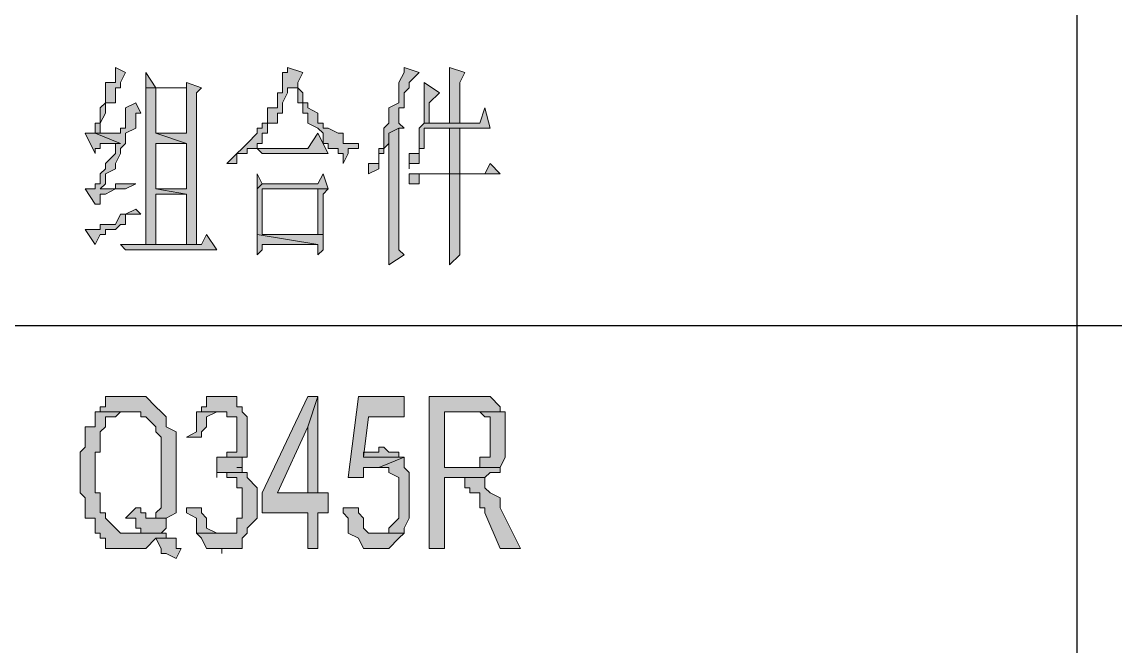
# Model space of a CAD drawing. Header units: millimetres. Extents: x 20 to 821, y 1 to 1134.
# Drawn here: x 677.79 to 716.67, y 212.67 to 234.86 of the extents above; entities that cross this region are included whole.
import ezdxf

# ---------------------------------------------------------------- set-up
doc = ezdxf.new("R2010")
doc.units = ezdxf.units.MM
doc.layers.add('1', color=7, linetype='Continuous')

msp = doc.modelspace()

# ---------------------------------------------------------------- hatches: boundary and pattern name
h = msp.add_hatch(color=0)
h.dxf.hatch_style = 2
h.paths.add_polyline_path([(681.12, 233.241732), (681.12, 232.701732), (680.76, 232.701732), (680.76, 231.981732), (680.58, 231.801732), (680.58, 231.261732), (680.4, 231.261732), (680.4, 230.901732), (680.04, 230.901732), (680.4, 230.181732), (680.4, 230.361732), (680.58, 230.361732), (680.58, 230.541732), (680.76, 230.541732), (681.3, 230.541732), (680.4, 230.901732), (680.58, 230.901732), (680.58, 231.081732), (680.58, 231.261732), (680.76, 231.621732), (680.76, 231.981732), (681.12, 231.981732), (681.12, 232.521732), (681.3, 232.521732), (681.3, 232.701732), (681.48, 233.061732)])
h = msp.add_hatch(color=0)
h.dxf.hatch_style = 2
h.paths.add_polyline_path([(682.2, 233.061732), (682.2, 232.521732), (682.56, 232.521732)])
h = msp.add_hatch(color=0)
h.dxf.hatch_style = 2
h.paths.add_polyline_path([(687.24, 233.241732), (687.24, 233.061732), (687.06, 233.061732), (687.06, 232.341732), (686.88, 232.341732), (686.88, 231.801732), (686.52, 231.801732), (686.52, 231.261732), (686.34, 231.261732), (686.34, 231.081732), (686.16, 231.081732), (686.16, 230.901732), (685.8, 230.541732), (685.62, 230.361732), (685.44, 230.181732), (685.08, 229.821732), (685.44, 229.821732), (685.44, 230.181732), (685.8, 230.181732), (685.8, 230.361732), (686.16, 230.361732), (686.16, 230.541732), (686.34, 230.541732), (686.34, 230.901732), (686.52, 230.901732), (686.52, 231.081732), (686.52, 231.261732), (686.88, 231.261732), (686.88, 231.621732), (687.06, 231.621732), (687.06, 231.981732), (687.24, 232.341732), (687.24, 232.521732), (687.6, 232.521732), (687.6, 232.701732), (687.78, 233.061732)])
h = msp.add_hatch(color=0)
h.dxf.hatch_style = 2
h.paths.add_polyline_path([(691.38, 233.241732), (691.38, 233.061732), (691.2, 232.701732), (691.2, 231.981732), (690.84, 231.801732), (690.84, 231.261732), (690.66, 231.081732), (690.66, 230.361732), (690.48, 230.361732), (690.48, 229.821732), (690.12, 229.821732), (690.12, 229.641732), (690.12, 229.461732), (690.48, 229.641732), (690.48, 230.181732), (690.66, 230.181732), (690.66, 230.361732), (690.84, 230.541732), (690.84, 230.901732), (691.2, 231.081732), (691.38, 231.081732), (691.2, 231.261732), (691.2, 231.801732), (691.38, 231.801732), (691.38, 232.341732), (691.56, 232.521732), (691.56, 232.701732), (691.92, 233.061732)])
h = msp.add_hatch(color=0)
h.dxf.hatch_style = 2
h.paths.add_polyline_path([(693, 233.241732), (693, 231.261732), (693.36, 231.261732), (693.36, 232.701732), (693.54, 233.061732)])
h = msp.add_hatch(color=0)
h.dxf.hatch_style = 2
h.paths.add_polyline_path([(683.64, 232.701732), (683.64, 232.521732), (682.56, 232.521732), (682.2, 232.521732), (683.64, 232.521732), (683.64, 230.901732), (682.56, 230.901732), (683.64, 230.541732), (683.64, 228.921732), (682.56, 228.921732), (683.64, 228.741732), (683.64, 226.941732), (682.56, 226.941732), (682.2, 226.941732), (684, 226.941732), (684, 232.341732), (684.18, 232.521732)])
h = msp.add_hatch(color=0)
h.dxf.hatch_style = 2
h.paths.add_polyline_path([(682.2, 232.521732), (682.2, 226.941732), (682.56, 226.941732), (682.56, 228.741732), (683.64, 228.741732), (682.56, 228.921732), (682.56, 230.541732), (683.64, 230.541732), (682.56, 230.901732), (682.56, 232.521732), (683.64, 232.521732)])
h = msp.add_hatch(color=0)
h.dxf.hatch_style = 2
h.paths.add_polyline_path([(687.6, 232.701732), (687.6, 231.981732), (687.78, 231.981732), (687.78, 231.621732), (687.96, 231.621732), (687.96, 231.261732), (688.32, 231.081732), (688.5, 230.901732), (688.5, 230.541732), (688.68, 230.541732), (688.68, 230.361732), (689.04, 230.361732), (689.04, 230.181732), (689.22, 230.181732), (689.22, 229.821732), (689.4, 230.181732), (689.4, 230.361732), (689.76, 230.361732), (689.76, 230.541732), (689.4, 230.541732), (689.22, 230.541732), (689.22, 230.901732), (689.04, 230.901732), (688.68, 231.081732), (688.5, 231.081732), (688.5, 231.261732), (688.32, 231.261732), (688.32, 231.621732), (687.96, 231.801732), (687.96, 231.981732), (687.78, 231.981732), (687.78, 232.341732), (687.6, 232.521732)])
h = msp.add_hatch(color=0)
h.dxf.hatch_style = 2
h.paths.add_polyline_path([(692.1, 232.701732), (692.1, 231.261732), (692.28, 231.261732), (692.28, 231.981732), (692.64, 232.341732)])
h = msp.add_hatch(color=0)
h.dxf.hatch_style = 2
h.paths.add_polyline_path([(681.84, 231.981732), (681.48, 231.801732), (681.48, 231.081732), (681.3, 231.081732), (681.3, 230.901732), (680.4, 230.901732), (681.3, 230.541732), (681.12, 230.541732), (681.12, 230.361732), (681.12, 230.181732), (680.76, 229.821732), (680.76, 229.641732), (680.58, 229.461732), (680.58, 229.101732), (680.4, 229.101732), (680.4, 228.921732), (680.04, 228.921732), (680.4, 228.381732), (680.58, 228.381732), (680.58, 228.741732), (680.76, 228.741732), (681.12, 228.921732), (681.3, 228.921732), (680.58, 228.921732), (680.76, 229.101732), (680.76, 229.461732), (681.12, 229.641732), (681.12, 229.821732), (681.3, 230.181732), (681.3, 230.361732), (681.48, 230.541732), (681.48, 230.901732), (681.84, 231.081732), (681.84, 231.621732), (682.02, 231.621732)])
h = msp.add_hatch(color=0)
h.dxf.hatch_style = 2
h.paths.add_polyline_path([(694.26, 231.801732), (694.08, 231.261732), (692.1, 231.261732), (691.92, 231.081732), (691.92, 230.181732), (691.56, 230.181732), (691.56, 229.641732), (691.56, 229.821732), (691.92, 229.821732), (691.92, 230.181732), (691.92, 230.361732), (692.1, 230.361732), (692.1, 231.081732), (692.28, 231.081732), (694.44, 231.081732)])
h = msp.add_hatch(color=0)
h.dxf.hatch_style = 2
h.paths.add_polyline_path([(691.2, 231.081732), (690.84, 230.901732), (690.84, 226.221732), (691.38, 226.581732), (691.2, 226.761732)])
h = msp.add_hatch(color=0)
h.dxf.hatch_style = 2
h.paths.add_polyline_path([(693, 229.461732), (693.36, 229.461732), (693.36, 231.081732), (693, 231.081732)])
h = msp.add_hatch(color=0)
h.dxf.hatch_style = 2
h.paths.add_polyline_path([(688.32, 230.901732), (687.96, 230.361732), (686.16, 230.361732), (686.34, 230.181732), (688.68, 230.181732)])
h = msp.add_hatch(color=0)
h.dxf.hatch_style = 2
h.paths.add_polyline_path([(694.44, 229.821732), (694.26, 229.461732), (691.56, 229.461732), (691.56, 229.101732), (691.92, 229.101732), (691.92, 229.461732), (694.8, 229.461732)])
h = msp.add_hatch(color=0)
h.dxf.hatch_style = 2
h.paths.add_polyline_path([(686.16, 229.461732), (686.16, 228.921732), (686.34, 229.101732)])
h = msp.add_hatch(color=0)
h.dxf.hatch_style = 2
h.paths.add_polyline_path([(688.5, 229.461732), (688.32, 229.101732), (686.34, 229.101732), (686.16, 228.921732), (686.16, 227.301732), (688.32, 226.941732), (688.32, 226.581732), (688.5, 226.761732), (688.5, 227.301732), (686.34, 227.301732), (686.34, 228.921732), (688.32, 228.921732), (688.68, 228.921732)])
h = msp.add_hatch(color=0)
h.dxf.hatch_style = 2
h.paths.add_polyline_path([(693.36, 229.461732), (693, 229.461732), (693, 229.101732), (693, 226.221732), (693.36, 226.581732), (693.36, 226.941732)])
h = msp.add_hatch(color=0)
h.dxf.hatch_style = 2
h.paths.add_polyline_path([(681.84, 229.101732), (681.12, 229.101732), (681.12, 228.921732), (680.58, 228.921732), (681.3, 228.921732), (681.48, 228.921732)])
h = msp.add_hatch(color=0)
h.dxf.hatch_style = 2
h.paths.add_polyline_path([(688.68, 228.921732), (688.32, 228.921732), (688.32, 227.301732), (686.34, 227.301732), (688.5, 227.301732), (688.5, 228.741732)])
h = msp.add_hatch(color=0)
h.dxf.hatch_style = 2
h.paths.add_polyline_path([(681.84, 228.201732), (681.48, 228.021732), (681.3, 228.021732), (681.12, 227.661732), (680.58, 227.661732), (680.58, 227.481732), (680.04, 227.481732), (680.4, 226.941732), (680.58, 227.301732), (680.76, 227.301732), (680.76, 227.481732), (681.12, 227.481732), (681.3, 227.661732), (681.48, 227.661732), (681.48, 228.021732), (682.02, 228.021732)])
h = msp.add_hatch(color=0)
h.dxf.hatch_style = 2
h.paths.add_polyline_path([(684.36, 227.301732), (684.18, 226.941732), (681.3, 226.941732), (681.48, 226.761732), (684.72, 226.761732)])
h = msp.add_hatch(color=0)
h.dxf.hatch_style = 2
h.paths.add_polyline_path([(686.16, 227.301732), (686.16, 226.581732), (686.34, 226.761732), (686.34, 226.941732), (688.32, 226.941732)])
h = msp.add_hatch(color=0)
h.dxf.hatch_style = 2
h.paths.add_polyline_path([(681.48, 221.541732), (680.76, 221.541732), (680.76, 221.181732), (680.58, 221.181732), (680.58, 221.001732), (682.02, 221.001732), (682.02, 220.821732), (682.2, 220.821732), (682.56, 220.461732), (682.56, 220.281732), (682.74, 220.101732), (682.74, 217.581732), (682.56, 217.401732), (682.56, 217.221732), (682.92, 217.221732), (683.28, 217.401732), (683.28, 220.281732), (682.92, 220.461732), (682.92, 220.821732), (682.74, 221.001732), (682.56, 221.181732), (682.2, 221.541732)])
h = msp.add_hatch(color=0)
h.dxf.hatch_style = 2
h.paths.add_polyline_path([(684.9, 221.541732), (684.36, 221.541732), (684.36, 221.181732), (684.18, 221.181732), (684.18, 221.001732), (685.08, 221.001732), (685.08, 220.821732), (685.44, 220.821732), (685.44, 220.461732), (685.44, 219.561732), (685.08, 219.561732), (685.08, 219.381732), (684.9, 219.381732), (684.72, 219.381732), (685.62, 219.381732), (685.8, 219.381732), (685.8, 219.561732), (685.8, 220.821732), (685.62, 221.001732), (685.62, 221.181732), (685.44, 221.181732), (685.44, 221.541732), (685.08, 221.541732)])
h = msp.add_hatch(color=0)
h.dxf.hatch_style = 2
h.paths.add_polyline_path([(688.32, 221.541732), (687.96, 221.541732), (686.34, 218.121732), (686.34, 217.401732), (687.96, 217.401732), (687.96, 216.141732), (688.32, 216.141732), (688.32, 217.401732), (688.68, 217.401732), (688.68, 218.121732), (688.32, 218.121732), (686.88, 218.121732), (687.96, 220.461732)])
h = msp.add_hatch(color=0)
h.dxf.hatch_style = 2
h.paths.add_polyline_path([(688.32, 221.541732), (687.96, 220.461732), (687.96, 218.121732), (686.88, 218.121732), (688.32, 218.121732)])
h = msp.add_hatch(color=0)
h.dxf.hatch_style = 2
h.paths.add_polyline_path([(691.38, 221.541732), (689.76, 221.541732), (689.4, 218.661732), (689.94, 218.661732), (689.94, 218.841732), (689.94, 219.021732), (690.12, 219.021732), (690.48, 219.021732), (691.38, 219.381732), (689.94, 219.381732), (690.12, 220.821732), (691.38, 220.821732)])
h = msp.add_hatch(color=0)
h.dxf.hatch_style = 2
h.paths.add_polyline_path([(693.72, 221.541732), (692.28, 221.541732), (692.28, 216.141732), (692.82, 216.141732), (692.82, 218.661732), (694.26, 218.661732), (694.44, 218.841732), (694.8, 218.841732), (694.8, 219.021732), (692.82, 219.021732), (692.82, 221.001732), (694.8, 221.001732), (694.8, 221.181732), (694.44, 221.541732), (694.26, 221.541732)])
h = msp.add_hatch(color=0)
h.dxf.hatch_style = 2
h.paths.add_polyline_path([(680.58, 221.001732), (680.4, 221.001732), (680.4, 220.821732), (680.4, 220.461732), (680.04, 220.461732), (680.04, 219.741732), (679.86, 219.561732), (679.86, 218.121732), (680.04, 217.941732), (680.04, 217.581732), (680.04, 217.401732), (680.04, 217.221732), (680.4, 217.221732), (680.4, 216.681732), (680.58, 216.681732), (680.58, 216.501732), (680.76, 216.501732), (680.76, 216.141732), (681.12, 216.141732), (682.2, 216.141732), (682.56, 216.501732), (683.28, 216.501732), (682.92, 216.501732), (682.92, 216.681732), (681.48, 216.681732), (681.3, 216.681732), (681.12, 216.861732), (680.76, 217.221732), (680.76, 217.401732), (680.58, 217.401732), (680.58, 218.121732), (680.4, 218.121732), (680.4, 219.561732), (680.58, 219.561732), (680.58, 220.281732), (680.76, 220.461732), (680.76, 220.821732), (681.12, 220.821732), (681.3, 221.001732), (681.48, 221.001732)])
h = msp.add_hatch(color=0)
h.dxf.hatch_style = 2
h.paths.add_polyline_path([(684.18, 221.001732), (684, 221.001732), (684, 220.821732), (684, 220.281732), (683.64, 220.101732), (684.18, 220.101732), (684.18, 220.281732), (684.36, 220.461732), (684.36, 220.821732), (684.72, 221.001732), (684.9, 221.001732)])
h = msp.add_hatch(color=0)
h.dxf.hatch_style = 2
h.paths.add_polyline_path([(694.8, 221.001732), (693.72, 221.001732), (694.08, 221.001732), (694.26, 220.821732), (694.44, 220.821732), (694.44, 220.461732), (694.44, 219.381732), (694.26, 219.381732), (694.08, 219.381732), (694.08, 219.021732), (693.72, 219.021732), (692.82, 219.021732), (694.8, 219.021732), (694.98, 219.381732), (694.98, 221.001732)])
h = msp.add_hatch(color=0)
h.dxf.hatch_style = 2
h.paths.add_polyline_path([(690.66, 219.741732), (690.48, 219.741732), (690.48, 219.561732), (689.94, 219.561732), (689.94, 219.381732), (691.2, 219.381732), (691.2, 219.561732), (690.84, 219.561732)])
h = msp.add_hatch(color=0)
h.dxf.hatch_style = 2
h.paths.add_polyline_path([(684.72, 219.381732), (684.72, 218.661732), (684.72, 218.841732), (685.8, 218.841732), (685.62, 218.841732), (685.62, 219.021732), (685.44, 219.021732), (685.62, 219.021732), (685.62, 219.381732)])
h = msp.add_hatch(color=0)
h.dxf.hatch_style = 2
h.paths.add_polyline_path([(691.38, 219.381732), (690.48, 219.021732), (690.84, 219.021732), (690.84, 218.841732), (691.2, 218.661732), (691.2, 217.221732), (690.84, 216.861732), (690.84, 216.681732), (690.66, 216.681732), (690.48, 216.681732), (691.38, 216.681732), (691.38, 216.861732), (691.56, 217.221732), (691.56, 218.841732), (691.38, 219.021732)])
h = msp.add_hatch(color=0)
h.dxf.hatch_style = 2
h.paths.add_polyline_path([(685.8, 218.841732), (684.9, 218.841732), (685.08, 218.841732), (685.08, 218.661732), (685.44, 218.661732), (685.44, 218.301732), (685.62, 218.301732), (685.62, 217.221732), (685.44, 217.221732), (685.44, 216.681732), (685.08, 216.681732), (684, 216.681732), (684.18, 216.501732), (684.36, 216.141732), (684.9, 216.141732), (684.9, 215.961732), (684.9, 216.141732), (685.08, 216.141732), (685.62, 216.141732), (685.62, 216.501732), (685.8, 216.681732), (685.8, 216.861732), (686.16, 217.221732), (686.16, 218.301732), (685.8, 218.661732)])
h = msp.add_hatch(color=0)
h.dxf.hatch_style = 2
h.paths.add_polyline_path([(694.08, 218.661732), (693.36, 218.661732), (693.54, 218.661732), (693.54, 218.301732), (693.72, 218.301732), (693.72, 218.121732), (694.08, 218.121732), (694.08, 217.581732), (694.26, 217.581732), (694.26, 217.401732), (694.8, 216.141732), (695.52, 216.141732), (694.8, 217.581732), (694.8, 217.941732), (694.44, 218.121732), (694.26, 218.301732), (694.26, 218.661732)])
h = msp.add_hatch(color=0)
h.dxf.hatch_style = 2
h.paths.add_polyline_path([(681.84, 217.581732), (681.48, 217.221732), (681.84, 217.221732), (681.84, 216.861732), (682.02, 216.861732), (682.02, 216.681732), (681.48, 216.681732), (682.92, 216.681732), (682.74, 216.681732), (682.92, 216.861732), (682.92, 217.221732), (682.56, 217.221732), (682.2, 217.221732), (682.2, 217.401732), (682.02, 217.401732), (682.02, 217.581732)])
h = msp.add_hatch(color=0)
h.dxf.hatch_style = 2
h.paths.add_polyline_path([(684.18, 217.581732), (683.64, 217.581732), (683.64, 217.401732), (684, 217.221732), (684, 216.681732), (684.9, 216.681732), (684.72, 216.681732), (684.36, 216.861732), (684.36, 217.221732), (684.18, 217.401732)])
h = msp.add_hatch(color=0)
h.dxf.hatch_style = 2
h.paths.add_polyline_path([(689.76, 217.581732), (689.22, 217.581732), (689.22, 217.401732), (689.4, 217.221732), (689.4, 216.681732), (689.76, 216.501732), (689.94, 216.141732), (690.84, 216.141732), (691.2, 216.501732), (691.38, 216.681732), (690.12, 216.681732), (689.94, 216.861732), (689.94, 217.221732), (689.76, 217.401732)])
h = msp.add_hatch(color=0)
h.dxf.hatch_style = 2
h.paths.add_polyline_path([(683.28, 216.501732), (682.56, 216.501732), (682.74, 216.141732), (682.74, 215.961732), (682.92, 215.961732), (683.28, 215.781732), (683.46, 216.141732), (683.28, 216.141732)])

# ---------------------------------------------------------------- linework, layer by layer
at = {"layer": '1', "color": 0, "lineweight": 25}
for points in [[(715.32, 77.541732), (715.32, 419.721732)], [(557.64, 224.061732), (821.16, 224.061732)]]:
    msp.add_lwpolyline(points, dxfattribs=at)
at = {"layer": '1', "color": 0, "lineweight": 5}
for points in [[(681.12, 233.241732), (681.12, 232.701732), (680.76, 232.701732), (680.76, 231.981732), (680.58, 231.801732), (680.58, 231.261732), (680.4, 231.261732), (680.4, 230.901732), (680.04, 230.901732), (680.4, 230.181732), (680.4, 230.361732), (680.58, 230.361732), (680.58, 230.541732), (680.76, 230.541732), (680.76, 230.541732), (681.3, 230.541732), (680.4, 230.901732), (680.58, 230.901732), (680.58, 231.081732), (680.58, 231.261732), (680.76, 231.621732), (680.76, 231.981732), (681.12, 231.981732), (681.12, 232.521732), (681.3, 232.521732), (681.3, 232.701732), (681.48, 233.061732), (681.12, 233.241732)], [(682.2, 233.061732), (682.2, 232.521732), (682.56, 232.521732), (682.2, 233.061732)], [(687.24, 233.241732), (687.24, 233.061732), (687.06, 233.061732), (687.06, 232.341732), (686.88, 232.341732), (686.88, 231.801732), (686.52, 231.801732), (686.52, 231.261732), (686.34, 231.261732), (686.34, 231.081732), (686.16, 231.081732), (686.16, 230.901732), (685.8, 230.541732), (685.62, 230.361732), (685.62, 230.361732), (685.44, 230.181732), (685.08, 229.821732), (685.44, 229.821732), (685.44, 230.181732), (685.8, 230.181732), (685.8, 230.361732), (686.16, 230.361732), (686.16, 230.541732), (686.34, 230.541732), (686.34, 230.901732), (686.52, 230.901732), (686.52, 231.081732), (686.52, 231.261732), (686.88, 231.261732), (686.88, 231.621732), (687.06, 231.621732), (687.06, 231.981732), (687.24, 232.341732), (687.24, 232.521732), (687.6, 232.521732), (687.6, 232.701732), (687.78, 233.061732), (687.24, 233.241732)], [(691.38, 233.241732), (691.38, 233.061732), (691.2, 232.701732), (691.2, 231.981732), (690.84, 231.801732), (690.84, 231.261732), (690.66, 231.081732), (690.66, 230.361732), (690.48, 230.361732), (690.48, 229.821732), (690.12, 229.821732), (690.12, 229.641732), (690.12, 229.641732), (690.12, 229.461732), (690.48, 229.641732), (690.48, 230.181732), (690.66, 230.181732), (690.66, 230.361732), (690.84, 230.541732), (690.84, 230.901732), (691.2, 231.081732), (691.38, 231.081732), (691.2, 231.261732), (691.2, 231.801732), (691.38, 231.801732), (691.38, 232.341732), (691.56, 232.521732), (691.56, 232.701732), (691.92, 233.061732), (691.38, 233.241732)], [(693, 233.241732), (693, 231.261732), (693.36, 231.261732), (693.36, 232.701732), (693.54, 233.061732), (693, 233.241732)], [(683.64, 232.701732), (683.64, 232.521732), (682.56, 232.521732), (682.2, 232.521732), (683.64, 232.521732), (683.64, 230.901732), (682.56, 230.901732), (683.64, 230.541732), (683.64, 228.921732), (682.56, 228.921732), (683.64, 228.741732), (683.64, 226.941732), (682.56, 226.941732), (682.2, 226.941732), (684, 226.941732), (684, 232.341732), (684.18, 232.521732), (683.64, 232.701732)], [(682.2, 232.521732), (682.2, 226.941732), (682.56, 226.941732), (682.56, 228.741732), (683.64, 228.741732), (682.56, 228.921732), (682.56, 230.541732), (683.64, 230.541732), (682.56, 230.901732), (682.56, 232.521732), (683.64, 232.521732), (682.2, 232.521732)], [(687.6, 232.701732), (687.6, 231.981732), (687.78, 231.981732), (687.78, 231.621732), (687.96, 231.621732), (687.96, 231.261732), (688.32, 231.081732), (688.5, 230.901732), (688.5, 230.541732), (688.68, 230.541732), (688.68, 230.361732), (689.04, 230.361732), (689.04, 230.181732), (689.22, 230.181732), (689.22, 229.821732), (689.22, 229.821732), (689.4, 230.181732), (689.4, 230.361732), (689.76, 230.361732), (689.76, 230.541732), (689.4, 230.541732), (689.22, 230.541732), (689.22, 230.901732), (689.04, 230.901732), (688.68, 231.081732), (688.5, 231.081732), (688.5, 231.261732), (688.32, 231.261732), (688.32, 231.621732), (687.96, 231.801732), (687.96, 231.981732), (687.78, 231.981732), (687.78, 232.341732), (687.6, 232.521732), (687.6, 232.701732)], [(692.1, 232.701732), (692.1, 231.261732), (692.28, 231.261732), (692.28, 231.981732), (692.64, 232.341732), (692.1, 232.701732)], [(681.84, 231.981732), (681.48, 231.801732), (681.48, 231.081732), (681.3, 231.081732), (681.3, 230.901732), (680.4, 230.901732), (681.3, 230.541732), (681.12, 230.541732), (681.12, 230.361732), (681.12, 230.181732), (680.76, 229.821732), (680.76, 229.641732), (680.58, 229.461732), (680.58, 229.101732), (680.4, 229.101732), (680.4, 228.921732), (680.04, 228.921732), (680.4, 228.381732), (680.58, 228.381732), (680.58, 228.741732), (680.76, 228.741732), (681.12, 228.921732), (681.3, 228.921732), (680.58, 228.921732), (680.76, 229.101732), (680.76, 229.461732), (681.12, 229.641732), (681.12, 229.821732), (681.3, 230.181732), (681.3, 230.361732), (681.48, 230.541732), (681.48, 230.901732), (681.84, 231.081732), (681.84, 231.621732), (682.02, 231.621732), (681.84, 231.981732)], [(694.26, 231.801732), (694.08, 231.261732), (692.1, 231.261732), (691.92, 231.081732), (691.92, 230.181732), (691.56, 230.181732), (691.56, 229.641732), (691.56, 229.821732), (691.92, 229.821732), (691.92, 230.181732), (691.92, 230.361732), (692.1, 230.361732), (692.1, 231.081732), (692.28, 231.081732), (694.44, 231.081732), (694.26, 231.801732)], [(691.2, 231.081732), (690.84, 230.901732), (690.84, 226.221732), (691.38, 226.581732), (691.2, 226.761732), (691.2, 231.081732)], [(693, 229.461732), (693.36, 229.461732), (693.36, 231.081732), (693, 231.081732), (693, 229.461732)], [(688.32, 230.901732), (687.96, 230.361732), (686.16, 230.361732), (686.34, 230.181732), (688.68, 230.181732), (688.32, 230.901732)], [(694.44, 229.821732), (694.26, 229.461732), (691.56, 229.461732), (691.56, 229.101732), (691.92, 229.101732), (691.92, 229.461732), (694.8, 229.461732), (694.44, 229.821732)], [(686.16, 229.461732), (686.16, 228.921732), (686.34, 229.101732), (686.16, 229.461732)], [(688.5, 229.461732), (688.32, 229.101732), (686.34, 229.101732), (686.16, 228.921732), (686.16, 227.301732), (688.32, 226.941732), (688.32, 226.581732), (688.5, 226.761732), (688.5, 227.301732), (686.34, 227.301732), (686.34, 228.921732), (688.32, 228.921732), (688.68, 228.921732), (688.5, 229.461732)], [(693.36, 229.461732), (693, 229.461732), (693, 229.101732), (693, 226.221732), (693.36, 226.581732), (693.36, 226.941732), (693.36, 226.941732), (693.36, 229.461732)], [(681.84, 229.101732), (681.12, 229.101732), (681.12, 228.921732), (680.58, 228.921732), (681.3, 228.921732), (681.48, 228.921732), (681.84, 229.101732)], [(688.68, 228.921732), (688.32, 228.921732), (688.32, 227.301732), (686.34, 227.301732), (688.5, 227.301732), (688.5, 228.741732), (688.68, 228.921732)], [(681.84, 228.201732), (681.48, 228.021732), (681.3, 228.021732), (681.12, 227.661732), (680.58, 227.661732), (680.58, 227.481732), (680.04, 227.481732), (680.4, 226.941732), (680.58, 227.301732), (680.76, 227.301732), (680.76, 227.481732), (681.12, 227.481732), (681.3, 227.661732), (681.48, 227.661732), (681.48, 228.021732), (682.02, 228.021732), (681.84, 228.201732)], [(684.36, 227.301732), (684.18, 226.941732), (681.3, 226.941732), (681.48, 226.761732), (684.72, 226.761732), (684.36, 227.301732)], [(686.16, 227.301732), (686.16, 226.581732), (686.34, 226.761732), (686.34, 226.941732), (688.32, 226.941732), (686.16, 227.301732)], [(681.48, 221.541732), (680.76, 221.541732), (680.76, 221.181732), (680.58, 221.181732), (680.58, 221.001732), (682.02, 221.001732), (682.02, 220.821732), (682.2, 220.821732), (682.56, 220.461732), (682.56, 220.281732), (682.74, 220.101732), (682.74, 220.101732), (682.74, 217.581732), (682.56, 217.401732), (682.56, 217.221732), (682.92, 217.221732), (683.28, 217.401732), (683.28, 220.281732), (682.92, 220.461732), (682.92, 220.821732), (682.74, 221.001732), (682.56, 221.181732), (682.2, 221.541732), (681.48, 221.541732)], [(684.9, 221.541732), (684.36, 221.541732), (684.36, 221.181732), (684.18, 221.181732), (684.18, 221.001732), (685.08, 221.001732), (685.08, 220.821732), (685.44, 220.821732), (685.44, 220.461732), (685.44, 219.561732), (685.08, 219.561732), (685.08, 219.561732), (685.08, 219.381732), (684.9, 219.381732), (684.72, 219.381732), (685.62, 219.381732), (685.8, 219.381732), (685.8, 219.561732), (685.8, 220.821732), (685.62, 221.001732), (685.62, 221.181732), (685.44, 221.181732), (685.44, 221.541732), (685.08, 221.541732), (684.9, 221.541732)], [(688.32, 221.541732), (687.96, 221.541732), (686.34, 218.121732), (686.34, 217.401732), (687.96, 217.401732), (687.96, 216.141732), (688.32, 216.141732), (688.32, 217.401732), (688.68, 217.401732), (688.68, 218.121732), (688.32, 218.121732), (686.88, 218.121732), (687.96, 220.461732), (688.32, 221.541732)], [(688.32, 221.541732), (687.96, 220.461732), (687.96, 218.121732), (686.88, 218.121732), (688.32, 218.121732), (688.32, 221.541732)], [(691.38, 221.541732), (689.76, 221.541732), (689.4, 218.661732), (689.94, 218.661732), (689.94, 218.841732), (689.94, 219.021732), (690.12, 219.021732), (690.48, 219.021732), (691.38, 219.381732), (689.94, 219.381732), (690.12, 220.821732), (691.38, 220.821732), (691.38, 221.541732)], [(693.72, 221.541732), (692.28, 221.541732), (692.28, 216.141732), (692.82, 216.141732), (692.82, 218.661732), (694.26, 218.661732), (694.44, 218.841732), (694.8, 218.841732), (694.8, 219.021732), (692.82, 219.021732), (692.82, 221.001732), (694.8, 221.001732), (694.8, 221.181732), (694.44, 221.541732), (694.26, 221.541732), (694.26, 221.541732), (693.72, 221.541732)], [(680.58, 221.001732), (680.4, 221.001732), (680.4, 220.821732), (680.4, 220.461732), (680.04, 220.461732), (680.04, 219.741732), (679.86, 219.561732), (679.86, 218.121732), (680.04, 217.941732), (680.04, 217.581732), (680.04, 217.401732), (680.04, 217.221732), (680.4, 217.221732), (680.4, 216.681732), (680.58, 216.681732), (680.58, 216.501732), (680.76, 216.501732), (680.76, 216.141732), (681.12, 216.141732), (682.2, 216.141732), (682.56, 216.501732), (683.28, 216.501732), (682.92, 216.501732), (682.92, 216.681732), (681.48, 216.681732), (681.3, 216.681732), (681.12, 216.861732), (680.76, 217.221732), (680.76, 217.401732), (680.58, 217.401732), (680.58, 218.121732), (680.4, 218.121732), (680.4, 219.561732), (680.58, 219.561732), (680.58, 220.281732), (680.76, 220.461732), (680.76, 220.821732), (681.12, 220.821732), (681.3, 221.001732), (681.48, 221.001732), (680.58, 221.001732)], [(684.18, 221.001732), (684, 221.001732), (684, 220.821732), (684, 220.281732), (683.64, 220.101732), (684.18, 220.101732), (684.18, 220.281732), (684.36, 220.461732), (684.36, 220.821732), (684.72, 221.001732), (684.9, 221.001732), (684.18, 221.001732)], [(694.8, 221.001732), (693.72, 221.001732), (694.08, 221.001732), (694.26, 220.821732), (694.44, 220.821732), (694.44, 220.461732), (694.44, 219.381732), (694.26, 219.381732), (694.08, 219.381732), (694.08, 219.021732), (693.72, 219.021732), (692.82, 219.021732), (694.8, 219.021732), (694.98, 219.381732), (694.98, 221.001732), (694.8, 221.001732)], [(690.66, 219.741732), (690.48, 219.741732), (690.48, 219.561732), (689.94, 219.561732), (689.94, 219.381732), (691.2, 219.381732), (691.2, 219.561732), (690.84, 219.561732), (690.66, 219.741732)], [(684.72, 219.381732), (684.72, 218.661732), (684.72, 218.841732), (685.8, 218.841732), (685.62, 218.841732), (685.62, 219.021732), (685.44, 219.021732), (685.62, 219.021732), (685.62, 219.381732), (684.72, 219.381732)], [(691.38, 219.381732), (690.48, 219.021732), (690.84, 219.021732), (690.84, 218.841732), (691.2, 218.661732), (691.2, 217.221732), (690.84, 216.861732), (690.84, 216.681732), (690.66, 216.681732), (690.66, 216.681732), (690.48, 216.681732), (691.38, 216.681732), (691.38, 216.861732), (691.56, 217.221732), (691.56, 218.841732), (691.38, 219.021732), (691.38, 219.381732)], [(685.8, 218.841732), (684.9, 218.841732), (685.08, 218.841732), (685.08, 218.661732), (685.44, 218.661732), (685.44, 218.301732), (685.62, 218.301732), (685.62, 217.221732), (685.44, 217.221732), (685.44, 216.681732), (685.08, 216.681732), (684, 216.681732), (684.18, 216.501732), (684.36, 216.141732), (684.9, 216.141732), (684.9, 215.961732), (684.9, 216.141732), (685.08, 216.141732), (685.62, 216.141732), (685.62, 216.501732), (685.8, 216.681732), (685.8, 216.861732), (686.16, 217.221732), (686.16, 218.301732), (685.8, 218.661732), (685.8, 218.841732)], [(694.08, 218.661732), (693.36, 218.661732), (693.54, 218.661732), (693.54, 218.301732), (693.72, 218.301732), (693.72, 218.121732), (694.08, 218.121732), (694.08, 217.581732), (694.26, 217.581732), (694.26, 217.401732), (694.8, 216.141732), (695.52, 216.141732), (694.8, 217.581732), (694.8, 217.941732), (694.44, 218.121732), (694.26, 218.301732), (694.26, 218.301732), (694.26, 218.661732), (694.08, 218.661732)], [(681.84, 217.581732), (681.48, 217.221732), (681.84, 217.221732), (681.84, 216.861732), (682.02, 216.861732), (682.02, 216.681732), (681.48, 216.681732), (682.92, 216.681732), (682.74, 216.681732), (682.92, 216.861732), (682.92, 217.221732), (682.56, 217.221732), (682.2, 217.221732), (682.2, 217.401732), (682.02, 217.401732), (682.02, 217.581732), (681.84, 217.581732)], [(684.18, 217.581732), (683.64, 217.581732), (683.64, 217.401732), (684, 217.221732), (684, 216.681732), (684.9, 216.681732), (684.72, 216.681732), (684.36, 216.861732), (684.36, 217.221732), (684.18, 217.401732), (684.18, 217.581732)], [(689.76, 217.581732), (689.22, 217.581732), (689.22, 217.401732), (689.4, 217.221732), (689.4, 216.681732), (689.76, 216.501732), (689.94, 216.141732), (690.84, 216.141732), (691.2, 216.501732), (691.2, 216.501732), (691.38, 216.681732), (690.12, 216.681732), (689.94, 216.861732), (689.94, 217.221732), (689.76, 217.401732), (689.76, 217.581732)], [(683.28, 216.501732), (682.56, 216.501732), (682.74, 216.141732), (682.74, 215.961732), (682.92, 215.961732), (683.28, 215.781732), (683.46, 216.141732), (683.28, 216.141732), (683.28, 216.501732)]]:
    msp.add_lwpolyline(points, dxfattribs=at)

doc.saveas('drawing.dxf')
